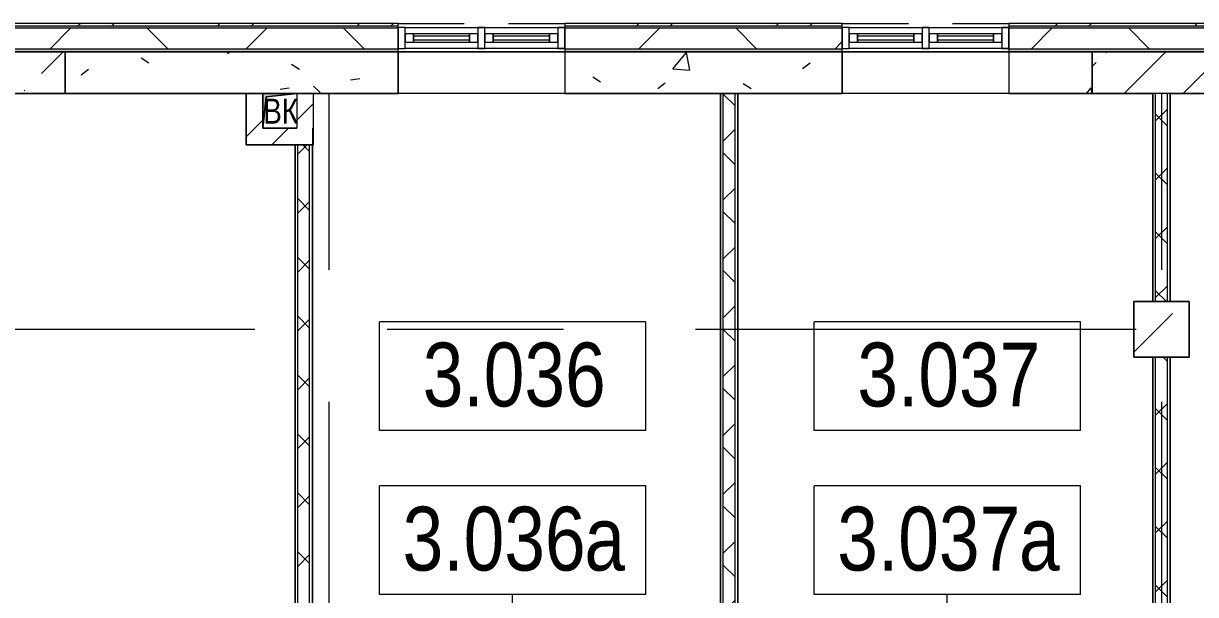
# Model space of a CAD drawing. Header units: millimetres. Extents: x 92932 to 275892, y -43515 to 30371.
# Drawn here: x 183978 to 192422, y 21806 to 25922 of the extents above; entities that cross this region are included whole.
import ezdxf

# ---------------------------------------------------------------- set-up
doc = ezdxf.new("R2010")
doc.units = ezdxf.units.MM
for name, pattern in [('IMPORT-01 Штриховая _2 мм_', [600, 400, -200]), ('Осевые', [6350, 1270, -952.5, 3175, -952.5]), ('Сверху', [793.75, 476.25, -317.5])]:
    doc.linetypes.add(name, pattern=pattern)
for name, color, linetype, lineweight in [('_Разделитель помещений_', 7, 'IMPORT-01 Штриховая _2 мм_', 9), ('Импосты витража', 7, 'Continuous', 9), ('Импосты витража-1', 7, 'Continuous', 18), ('Марки помещений', 7, 'Continuous', 9), ('Обобщенные модели', 7, 'Continuous', 9), ('Обобщенные модели-3', 7, 'Continuous', 18), ('Общие ребра', 7, 'Continuous', 9), ('Окна', 7, 'Continuous', 9), ('Окна-1', 7, 'Сверху', 9), ('Окна-2', 7, 'Continuous', 18), ('Оси-1', 7, 'Осевые', 9), ('Перекрытия', 7, 'Continuous', 9), ('Стены', 7, 'Continuous', 9), ('Стены-1', 7, 'Continuous', 18), ('Типовые аннотации', 7, 'Continuous', 9), ('Штриховка разреза-1', 7, 'Continuous', 9), ('Элементы узлов', 7, 'Continuous', 9)]:
    doc.layers.add(name, color=color, linetype=linetype, lineweight=lineweight)
doc.styles.add('Arial', font='Arial.ttf', dxfattribs={"width": 0.8, "height": 180})
doc.styles.add('Arial Narrow_1', font='Arial Narrow.ttf', dxfattribs={"height": 460})
pattern_1 = [(45, (120245.78, 0), (-212.132, 212.132), []), (135, (120245.78, 0), (-212.132, -212.132), [])]
pattern_2 = [(45, (0, 0), (-493.914, 493.914), []), (45, (493.9, 0), (-493.914, 493.914), [873.125, -174.625, 6.706, -167.919])]
pattern_3 = [(0, (120245.78, 0), (812.8, 203.2), [67.056, -542.544, 67.056, -542.544, -3251.2]), (0, (120245.78, 0), (812.8, 203.2), [-1219.2, 67.056, -1152.144, 67.056, -542.544, -1422.4]), (0, (120245.78, 0), (812.8, 203.2), [-3048, 67.056, -339.344, 67.056, -948.944]), (120, (120550.58, 101.6), (-582.37636, 602.30545), [67.056, -542.544, 67.056, -542.544, -3251.2]), (120, (120550.58, 101.6), (-582.37636, 602.30545), [-1219.2, 67.056, -1152.144, 67.056, -542.544, -1422.4]), (120, (120550.58, 101.6), (-582.37636, 602.30545), [-3048, 67.056, -339.344, 67.056, -948.944]), (240, (120652.18, 508), (-230.42364, -805.50545), [67.056, -542.544, 67.056, -542.544, -3251.2]), (240, (120652.18, 508), (-230.42364, -805.50545), [-1219.2, 67.056, -1152.144, 67.056, -542.544, -1422.4]), (240, (120652.18, 508), (-230.42364, -805.50545), [-3048, 67.056, -339.344, 67.056, -948.944])]
pattern_4 = [(45, (120245.8, 0), (-502.8943, 502.8943), []), (45, (120245.8, 762), (-502.8943, 502.8943), [])]
pattern_5 = [(50, (120245.8, 0), (1457.472, -127.512), [152.4, -1676.4]), (355, (120245.8, 0), (-281.942, 1528.454), [121.92, -1341.12]), (100.451, (120367.2, -10.6), (1175.54, 1400.933), [129.52, -1424.72]), (46.184, (120245.8, 406.4), (2168.632, -336.34), [228.6, -2514.6]), (96.636, (120426.5, 378.4), (1899.22, 1979.42), [194.28, -2137.08]), (351.184, (120245.8, 406.4), (1899.24, 1979.4), [182.88, -2011.68]), (21, (120449, 304.8), (1212.915, -818.121), [152.4, -1676.4]), (326, (120449, 304.8), (494.417, 1473.504), [121.92, -1341.12]), (71.451, (120550, 236.6), (1707.337, 655.37), [129.52, -1424.72]), (37.5, (120245.8, 0), (24.7094, 676.4402), [67.056, -1257.808, 67.056, -1294.384, -1346.2]), (37.5, (120245.8, 0), (24.7094, 676.4402), [-2686.304, 67.056, -1279.144]), (7.5, (120245.8, 0), (534.558, 801.444), [67.056, -709.168, 67.056, -1227.328, -513.08]), (7.5, (120245.8, 0), (534.558, 801.444), [-2070.608, 67.056, -446.024]), (327.5, (119792.65, 0), (1084.7275, -45.8312), [67.056, -440.944, 67.056, -1517.904, -2103.12]), (327.5, (119792.65, 0), (1084.7275, -45.8312), [-2092.96, 67.056, -2036.064]), (317.5, (119589.45, 0), (1185.035, 203.414), [67.056, -593.344, 67.056, -985.52, -1493.52]), (317.5, (119589.45, 0), (1185.035, 203.414), [-1712.976, 67.056, -1426.464])]

# ---------------------------------------------------------------- blocks, each defined once
blk = doc.blocks.new('Обобщенные модели 4 - Обобщенные модели 4-1048568-План 3-го этажа на отм_ _4_200')
at = {"layer": 'Обобщенные модели'}
h = blk.add_hatch(dxfattribs=at)
h.set_pattern_fill('FP_3', color=256, style=0, pattern_type=2)
h.set_pattern_definition(pattern_2)
h.paths.add_polyline_path([(62015.8, 25417.1), (64031.6, 25417.1), (64031.6, 25717.1), (62015.8, 25717.1)], flags=0)
at = {"layer": 'Обобщенные модели-3'}
for p, q in [((64031.6, 25717.1), (62015.8, 25717.1)), ((62015.8, 25717.1), (62015.8, 25417.1)), ((64031.6, 25417.1), (64031.6, 25717.1)), ((62015.8, 25417.1), (64031.6, 25417.1))]:
    blk.add_line(p, q, dxfattribs=at)
blk = doc.blocks.new('Обобщенные модели 6 - Обобщенные модели 6-1062437-План 3-го этажа на отм_ _4_200')
at = {"layer": 'Обобщенные модели'}
h = blk.add_hatch(dxfattribs=at)
h.set_pattern_fill('FP_3', color=256, style=0, pattern_type=2)
h.set_pattern_definition(pattern_2)
h.paths.add_polyline_path([(72131.6, 23517.1), (72131.6, 23917.1), (71731.6, 23917.1), (71731.6, 23517.1)], flags=0)
at = {"layer": 'Обобщенные модели-3'}
for p, q in [((72131.6, 23917.1), (71731.6, 23917.1)), ((71731.6, 23917.1), (71731.6, 23517.1)), ((72131.6, 23517.1), (72131.6, 23917.1)), ((71731.6, 23517.1), (72131.6, 23517.1))]:
    blk.add_line(p, q, dxfattribs=at)
blk = doc.blocks.new('M_Окно-Квадратный проем - 1200 x 11450 mm-V11-План 3-го этажа на отм_ _4_200')
at = {"layer": 'Окна'}
for p, q in [((-608.2, -102.5), (-608.2, 102.5)), ((591.8, 102.5), (591.8, -102.5))]:
    blk.add_line(p, q, dxfattribs=at)
at = {"layer": 'Окна-1'}
for p, q in [((-608.2, 102.5), (591.8, 102.5)), ((591.8, -102.5), (-608.2, -102.5))]:
    blk.add_line(p, q, dxfattribs=at)
blk = doc.blocks.new('M_Окно-Квадратный проем - 1200 x 11450 mm-V12-План 3-го этажа на отм_ _4_200')
at = {"layer": 'Окна'}
for p, q in [((-608.2, -150), (-608.2, 150)), ((591.8, 150), (591.8, -150))]:
    blk.add_line(p, q, dxfattribs=at)
at = {"layer": 'Окна-1'}
for p, q in [((-608.2, 150), (591.8, 150)), ((591.8, -150), (-608.2, -150))]:
    blk.add_line(p, q, dxfattribs=at)
blk = doc.blocks.new('Панель окно - Верхнее левое-8278471-План 3-го этажа на отм_ _4_200')
at = {"layer": 'Окна'}
for p, q in [((202.5, 30), (-202.5, 30)), ((-202.5, 30), (-202.5, -30)), ((202.5, -30), (202.5, 30)), ((-202.5, -30), (202.5, -30))]:
    blk.add_line(p, q, dxfattribs=at)
at = {"layer": 'Окна-2'}
for p, q in [((-202.5, 30), (-262.5, 30)), ((-262.5, 30), (-262.5, -30)), ((-202.5, -30), (-202.5, 30)), ((202.5, 12.5), (-202.5, 12.5)), ((-202.5, 12.5), (-202.5, -12.5)), ((202.5, 30), (202.5, -30)), ((262.5, 30), (202.5, 30)), ((202.5, -12.5), (202.5, 12.5)), ((262.5, -30), (262.5, 30)), ((-262.5, -30), (-202.5, -30)), ((-202.5, -12.5), (202.5, -12.5)), ((202.5, -30), (262.5, -30))]:
    blk.add_line(p, q, dxfattribs=at)
blk = doc.blocks.new('Прямоугольный импост - Прямоугольный импост 1-2041402-План 3-го этажа на отм_ _4_200')
at = {"layer": 'Импосты витража-1'}
for p, q in [((-50, 75), (0, 75)), ((-50, -75), (-50, 75)), ((0, 75), (0, -75)), ((0, -75), (-50, -75))]:
    blk.add_line(p, q, dxfattribs=at)
blk = doc.blocks.new('Прямоугольный импост - Прямоугольный импост 1-2125096-План 3-го этажа на отм_ _4_200')
at = {"layer": 'Импосты витража'}
for p, q in [((82481.6, 25742.1), (82481.6, 25892.1)), ((82481.6, 25892.1), (83031.6, 25892.1)), ((83031.6, 25742.1), (82481.6, 25742.1))]:
    blk.add_line(p, q, dxfattribs=at)
blk = doc.blocks.new('Панель окно - Верхнее левое-8277192-План 3-го этажа на отм_ _4_200')
at = {"layer": 'Окна'}
for p, q in [((202.5, 30), (-202.5, 30)), ((-202.5, 30), (-202.5, -30)), ((202.5, -30), (202.5, 30)), ((-202.5, -30), (202.5, -30))]:
    blk.add_line(p, q, dxfattribs=at)
at = {"layer": 'Окна-2'}
for p, q in [((-202.5, 30), (-262.5, 30)), ((-262.5, 30), (-262.5, -30)), ((-202.5, -30), (-202.5, 30)), ((202.5, 12.5), (-202.5, 12.5)), ((-202.5, 12.5), (-202.5, -12.5)), ((202.5, 30), (202.5, -30)), ((262.5, 30), (202.5, 30)), ((202.5, -12.5), (202.5, 12.5)), ((262.5, -30), (262.5, 30)), ((-262.5, -30), (-202.5, -30)), ((-202.5, -12.5), (202.5, -12.5)), ((202.5, -30), (262.5, -30))]:
    blk.add_line(p, q, dxfattribs=at)
blk = doc.blocks.new('Прямоугольный импост - Прямоугольный импост 1-V14-План 3-го этажа на отм_ _4_200')
at = {"layer": 'Импосты витража-1'}
for p, q in [((0, 75), (-50, 75)), ((-50, 75), (-50, -75)), ((0, -75), (0, 75)), ((-50, -75), (0, -75))]:
    blk.add_line(p, q, dxfattribs=at)
blk = doc.blocks.new('Прямоугольный импост - Прямоугольный импост 1-2037714-План 3-го этажа на отм_ _4_200')
at = {"layer": 'Импосты витража-1'}
for p, q in [((0, 75), (-50, 75)), ((-50, 75), (-50, -75)), ((0, -75), (0, 75)), ((-50, -75), (0, -75))]:
    blk.add_line(p, q, dxfattribs=at)
blk = doc.blocks.new('Панель окно - Верхнее правое-8277188-План 3-го этажа на отм_ _4_200')
at = {"layer": 'Окна'}
for p, q in [((202.5, 30), (-202.5, 30)), ((-202.5, 30), (-202.5, -30)), ((202.5, -30), (202.5, 30)), ((-202.5, -30), (202.5, -30))]:
    blk.add_line(p, q, dxfattribs=at)
at = {"layer": 'Окна-2'}
for p, q in [((-202.5, 30), (-262.5, 30)), ((-262.5, 30), (-262.5, -30)), ((-202.5, -30), (-202.5, 30)), ((202.5, 12.5), (-202.5, 12.5)), ((-202.5, 12.5), (-202.5, -12.5)), ((202.5, 30), (202.5, -30)), ((262.5, 30), (202.5, 30)), ((202.5, -12.5), (202.5, 12.5)), ((262.5, -30), (262.5, 30)), ((-262.5, -30), (-202.5, -30)), ((-202.5, -12.5), (202.5, -12.5)), ((202.5, -30), (262.5, -30))]:
    blk.add_line(p, q, dxfattribs=at)
blk = doc.blocks.new('Прямоугольный импост - Прямоугольный импост 1-2167323-План 3-го этажа на отм_ _4_200')
at = {"layer": 'Импосты витража'}
for p, q in [((67031.6, 25892.1), (67631.6, 25892.1)), ((67631.6, 25892.1), (67631.6, 25742.1)), ((67631.6, 25742.1), (67031.6, 25742.1))]:
    blk.add_line(p, q, dxfattribs=at)
blk = doc.blocks.new('Прямоугольный импост - Прямоугольный импост 1-2108582-План 3-го этажа на отм_ _4_200')
at = {"layer": 'Импосты витража-1'}
for p, q in [((-25, 75), (25, 75)), ((-25, -75), (-25, 75)), ((25, 75), (25, -75)), ((25, -75), (-25, -75))]:
    blk.add_line(p, q, dxfattribs=at)
blk = doc.blocks.new('Панель окно - Верхнее правое-8278466-План 3-го этажа на отм_ _4_200')
at = {"layer": 'Окна'}
for p, q in [((202.5, 30), (-202.5, 30)), ((-202.5, 30), (-202.5, -30)), ((202.5, -30), (202.5, 30)), ((-202.5, -30), (202.5, -30))]:
    blk.add_line(p, q, dxfattribs=at)
at = {"layer": 'Окна-2'}
for p, q in [((-202.5, 30), (-262.5, 30)), ((-262.5, 30), (-262.5, -30)), ((-202.5, -30), (-202.5, 30)), ((202.5, 12.5), (-202.5, 12.5)), ((-202.5, 12.5), (-202.5, -12.5)), ((202.5, 30), (202.5, -30)), ((262.5, 30), (202.5, 30)), ((202.5, -12.5), (202.5, 12.5)), ((262.5, -30), (262.5, 30)), ((-262.5, -30), (-202.5, -30)), ((-202.5, -12.5), (202.5, -12.5)), ((202.5, -30), (262.5, -30))]:
    blk.add_line(p, q, dxfattribs=at)
blk = doc.blocks.new('170_ОтверстиеПрямоугольноеВертикальное - 170_ОтверстиеПрямоугольноеВертикальное-5689174-План 3-го этажа на отм_ _4_200')
at = {"layer": 'Обобщенные модели'}
for p, q in [((-125, -125), (-125, 125)), ((-125, 125), (125, 125)), ((119, -125), (-125, -125))]:
    blk.add_line(p, q, dxfattribs=at)
blk = doc.blocks.new('Марка помещения_Р - Марка помещения-4575829-План 3-го этажа на отм_ _4_200')
at = {"layer": 'Марки помещений'}
for p, q in [((-4.79375, -1.95625), (-4.79375, 1.95625)), ((4.79375, 1.95625), (-4.79375, 1.95625)), ((4.79375, -1.95625), (4.79375, 1.95625)), ((4.79375, -1.95625), (-4.79375, -1.95625))]:
    blk.add_line(p, q, dxfattribs=at)

msp = doc.modelspace()

# ---------------------------------------------------------------- hatches: boundary and pattern name
at = {"layer": 'Штриховка разреза-1'}
h = msp.add_hatch(dxfattribs=at)
h.set_pattern_fill('FP_12', color=256, style=0, pattern_type=2)
h.set_pattern_definition(pattern_4)
h.paths.add_polyline_path([(182259.4, 25902.1), (186677.4, 25902.1), (186677.4, 25922.1), (182259.4, 25922.1)], flags=0)
h.paths.add_polyline_path([(219677.4, 25902.1), (219677.4, 25922.1), (217877.4, 25922.1), (217877.4, 25902.1)], flags=0)
h.paths.add_polyline_path([(214877.4, 25902.1), (216677.4, 25902.1), (216677.4, 25922.1), (214877.4, 25922.1)], flags=0)
h.paths.add_polyline_path([(189877.4, 25902.1), (189877.4, 25922.1), (187877.4, 25922.1), (187877.4, 25902.1)], flags=0)
h.paths.add_polyline_path([(213661.4, 25902.1), (213677.4, 25902.1), (213677.4, 25922.1), (203877.4, 25922.1), (203877.4, 25902.1), (206876.6, 25902.1)], flags=0)
h.paths.add_polyline_path([(193077.4, 25902.1), (193077.4, 25922.1), (191077.4, 25922.1), (191077.4, 25902.1)], flags=0)
h.paths.add_polyline_path([(194277.4, 25902.1), (196277.4, 25902.1), (196277.4, 25922.1), (194277.4, 25922.1)], flags=0)
h.paths.add_polyline_path([(202677.4, 25902.1), (202677.4, 25922.1), (200677.4, 25922.1), (200677.4, 25902.1)], flags=0)
h.paths.add_polyline_path([(199477.4, 25902.1), (199477.4, 25922.1), (197477.4, 25922.1), (197477.4, 25902.1)], flags=0)
h = msp.add_hatch(dxfattribs=at)
h.set_pattern_fill('FP_13', color=256, style=0, pattern_type=2)
h.set_pattern_definition(pattern_3)
h.paths.add_polyline_path([(217877.4, 25887.1), (219677.4, 25887.1), (219677.4, 25902.1), (217877.4, 25902.1)], flags=0)
h.paths.add_polyline_path([(183129.7, 25887.1), (186677.4, 25887.1), (186677.4, 25902.1), (182259.4, 25902.1), (182259.4, 25887.1)], flags=0)
h.paths.add_polyline_path([(214877.4, 25887.1), (216677.4, 25887.1), (216677.4, 25902.1), (214877.4, 25902.1)], flags=0)
h.paths.add_polyline_path([(187877.4, 25887.1), (189877.4, 25887.1), (189877.4, 25902.1), (187877.4, 25902.1)], flags=0)
h.paths.add_polyline_path([(191077.4, 25887.1), (193077.4, 25887.1), (193077.4, 25902.1), (191077.4, 25902.1)], flags=0)
h.paths.add_polyline_path([(213677.4, 25887.1), (213677.4, 25902.1), (203877.4, 25902.1), (203877.4, 25887.1), (213661.4, 25887.1)], flags=0)
h.paths.add_polyline_path([(196277.4, 25887.1), (196277.4, 25902.1), (194277.4, 25902.1), (194277.4, 25887.1)], flags=0)
h.paths.add_polyline_path([(200677.4, 25887.1), (202677.4, 25887.1), (202677.4, 25902.1), (200677.4, 25902.1)], flags=0)
h.paths.add_polyline_path([(197477.4, 25887.1), (199477.4, 25887.1), (199477.4, 25902.1), (197477.4, 25902.1)], flags=0)
h = msp.add_hatch(dxfattribs=at)
h.set_pattern_fill('FP_14', color=256, style=0, pattern_type=2)
h.set_pattern_definition([(45, (120245.8, 0), (-707.107, 707.107), []), (135, (120245.8, 0), (-707.107, -707.107), [])])
h.paths.add_polyline_path([(197477.4, 25737.1), (199477.4, 25737.1), (199477.4, 25887.1), (197477.4, 25887.1), (197477.4, 25814.9)], flags=0)
h.paths.add_polyline_path([(219677.4, 25737.1), (219677.4, 25887.1), (217877.4, 25887.1), (217877.4, 25737.1)], flags=0)
h.paths.add_polyline_path([(182281.6, 25737.1), (186677.4, 25737.1), (186677.4, 25887.1), (182259.4, 25887.1), (182259.4, 25737.1)], flags=0)
h.paths.add_polyline_path([(214877.4, 25737.1), (216677.4, 25737.1), (216677.4, 25887.1), (214877.4, 25887.1)], flags=0)
h.paths.add_polyline_path([(213661.4, 25737.1), (213677.4, 25737.1), (213677.4, 25887.1), (203877.4, 25887.1), (203877.4, 25737.1), (206876.6, 25737.1)], flags=0)
h.paths.add_polyline_path([(187877.4, 25737.1), (189877.4, 25737.1), (189877.4, 25887.1), (187877.4, 25887.1), (187877.4, 25814.9)], flags=0)
h.paths.add_polyline_path([(191077.4, 25737.1), (193077.4, 25737.1), (193077.4, 25887.1), (191077.4, 25887.1), (191077.4, 25814.9)], flags=0)
h.paths.add_polyline_path([(196277.4, 25737.1), (196277.4, 25887.1), (194277.4, 25887.1), (194277.4, 25737.1)], flags=0)
h.paths.add_polyline_path([(201787.9, 25737.1), (202677.4, 25737.1), (202677.4, 25887.1), (200677.4, 25887.1), (200677.4, 25737.1)], flags=0)
h = msp.add_hatch(dxfattribs=at)
h.set_pattern_fill('FP_13', color=256, style=0, pattern_type=2)
h.set_pattern_definition(pattern_3)
h.paths.add_polyline_path([(198395.5, 25717.1), (199477.4, 25717.1), (199477.4, 25737.1), (197477.4, 25737.1), (197477.4, 25717.1)], flags=0)
h.paths.add_polyline_path([(182259.4, 25717.1), (186677.4, 25717.1), (186677.4, 25737.1), (182259.4, 25737.1)], flags=0)
h.paths.add_polyline_path([(219677.4, 25717.1), (219677.4, 25737.1), (217877.4, 25737.1), (217877.5, 25717.1), (218877.5, 25717.1)], flags=0)
h.paths.add_polyline_path([(194277.4, 25717.1), (196277.4, 25717.1), (196277.4, 25737.1), (194277.4, 25737.1)], flags=0)
h.paths.add_polyline_path([(216677.4, 25717.1), (216677.4, 25737.1), (214877.4, 25737.1), (214877.4, 25717.1)], flags=0)
h.paths.add_polyline_path([(213661.4, 25717.1), (213677.4, 25717.1), (213677.4, 25737.1), (203877.4, 25737.1), (203877.4, 25717.1), (212677.5, 25717.1)], flags=0)
h.paths.add_polyline_path([(187877.4, 25717.1), (189877.4, 25717.1), (189877.4, 25737.1), (187877.4, 25737.1)], flags=0)
h.paths.add_polyline_path([(200677.4, 25717.1), (202677.4, 25717.1), (202677.4, 25737.1), (200677.4, 25737.1)], flags=0)
h.paths.add_polyline_path([(191077.4, 25717.1), (193077.4, 25717.1), (193077.4, 25737.1), (191077.4, 25737.1)], flags=0)
h = msp.add_hatch(dxfattribs=at)
h.set_pattern_fill('FP_15', color=256, style=0, pattern_type=2)
h.set_pattern_definition(pattern_5)
h.paths.add_polyline_path([(186677.4, 25417.1), (186677.4, 25717.1), (184277.4, 25717.1), (184277.4, 25417.1), (186522.1, 25417.1)], flags=0)
h = msp.add_hatch(dxfattribs=at)
h.set_pattern_fill('FP_15', color=256, style=0, pattern_type=2)
h.set_pattern_definition(pattern_5)
h.paths.add_polyline_path([(189877.4, 25417.1), (189877.4, 25717.1), (187877.4, 25717.1), (187877.4, 25417.1)], flags=0)
h = msp.add_hatch(dxfattribs=at)
h.set_pattern_fill('FP_15', color=256, style=0, pattern_type=2)
h.set_pattern_definition(pattern_5)
h.paths.add_polyline_path([(191677.4, 25417.1), (191677.4, 25717.1), (191077.4, 25717.1), (191077.4, 25417.1), (191610.7, 25417.1)], flags=0)
h = msp.add_hatch(dxfattribs=at)
h.set_pattern_fill('FP_1', color=256, style=0, pattern_type=2)
h.set_pattern_definition([(45, (120245.8, 0), (-424.264, 424.264), [600, -100, 20, -100]), (45, (120245.8, 424), (-424.264, 424.264), [])])
h.paths.add_polyline_path([(192239.9, 25417.1), (192677.4, 25417.1), (192677.4, 25717.1), (191677.4, 25717.1), (191677.4, 25417.1), (192219.9, 25417.1)], flags=0)
h = msp.add_hatch(dxfattribs=at)
h.set_pattern_fill('FP_12', color=256, style=0, pattern_type=2)
h.set_pattern_definition(pattern_4)
h.paths.add_polyline_path([(185702.4, 25167.1), (185702.4, 25417.1), (185582.4, 25417.1), (185582.4, 25167.1)], flags=0)
h = msp.add_hatch(dxfattribs=at)
h.set_pattern_fill('FP_12', color=256, style=0, pattern_type=2)
h.set_pattern_definition(pattern_4)
h.paths.add_polyline_path([(186061.4, 25047.1), (186066.4, 25047.1), (186066.4, 25417.1), (185946.4, 25417.1), (185946.4, 25047.1), (186059.4, 25047.1), (186061.4, 25167.1)], flags=0)
h = msp.add_hatch(dxfattribs=at)
h.set_pattern_fill('FP_2', color=256, style=0, pattern_type=2)
h.set_pattern_definition(pattern_1)
h.paths.add_polyline_path([(189104.4, 21497.1), (189104.4, 25417.1), (189019.4, 25417.1), (189019.4, 21497.1)], flags=0)
h = msp.add_hatch(dxfattribs=at)
h.set_pattern_fill('FP_2', color=256, style=0, pattern_type=2)
h.set_pattern_definition(pattern_1)
h.paths.add_polyline_path([(192219.9, 23917.1), (192219.9, 25417.1), (192134.9, 25417.1), (192134.9, 23917.1)], flags=0)
h = msp.add_hatch(dxfattribs=at)
h.set_pattern_fill('FP_12', color=256, style=0, pattern_type=2)
h.set_pattern_definition(pattern_4)
h.paths.add_polyline_path([(185946.4, 25047.1), (185946.4, 25167.1), (185582.4, 25167.1), (185582.4, 25047.1)], flags=0)
h = msp.add_hatch(dxfattribs=at)
h.set_pattern_fill('FP_2', color=256, style=0, pattern_type=2)
h.set_pattern_definition(pattern_1)
h.paths.add_polyline_path([(185954.4, 19422.1), (186039.4, 19422.1), (186039.4, 25047.1), (185954.4, 25047.1), (185954.4, 19442.1)], flags=0)
h = msp.add_hatch(dxfattribs=at)
h.set_pattern_fill('FP_2', color=256, style=0, pattern_type=2)
h.set_pattern_definition(pattern_1)
h.paths.add_polyline_path([(192219.9, 19767.1), (192219.9, 23517.1), (192134.9, 23517.1), (192134.9, 19767.1)], flags=0)
at = {"layer": 'Элементы узлов'}
msp.add_hatch(color=256, dxfattribs=at).paths.add_polyline_path([(185702.4, 25167.1), (185727.4, 25392.1), (185946.4, 25417.1), (185702.4, 25417.1)], flags=0)

# ---------------------------------------------------------------- linework, layer by layer
at = {"layer": '_Разделитель помещений_'}
msp.add_line((220132.4, 25417.1), (182277.4, 25417.1), dxfattribs=at)
at = {"layer": 'Марки помещений'}
for p, q in [((187502.3, 21107.9), (187502.3, 21806.3)), ((190633.6, 20999.9), (190633.6, 21806.3))]:
    msp.add_line(p, q, dxfattribs=at)
at = {"layer": 'Общие ребра'}
for p, q in [((186677.4, 25902.1), (182259.4, 25902.1)), ((186677.4, 25887.1), (182259.4, 25887.1)), ((189877.4, 25902.1), (187877.4, 25902.1)), ((189877.4, 25887.1), (187877.4, 25887.1)), ((193077.4, 25902.1), (191077.4, 25902.1)), ((193077.4, 25887.1), (191077.4, 25887.1)), ((186677.4, 25737.1), (182259.4, 25737.1)), ((189877.4, 25737.1), (187877.4, 25737.1)), ((193077.4, 25737.1), (191077.4, 25737.1)), ((191677.4, 25417.1), (191677.4, 25717.1)), ((191677.4, 25717.1), (191677.4, 25417.1)), ((185702.4, 25417.1), (185582.4, 25417.1)), ((186066.4, 25417.1), (185946.4, 25417.1)), ((189019.4, 25417.1), (188999.4, 25417.1)), ((189019.4, 21517.1), (189019.4, 25417.1)), ((189104.4, 25417.1), (189019.4, 25417.1)), ((189124.4, 25417.1), (189104.4, 25417.1)), ((189104.4, 21517.1), (189104.4, 25417.1)), ((191077.4, 25417.1), (191677.4, 25417.1)), ((192134.9, 25417.1), (192114.9, 25417.1)), ((192134.9, 23917.1), (192134.9, 25417.1)), ((192219.9, 25417.1), (192134.9, 25417.1)), ((192239.9, 25417.1), (192219.9, 25417.1)), ((192219.9, 23917.1), (192219.9, 25417.1)), ((185954.4, 19442.1), (185954.4, 25047.1)), ((186039.4, 19442.1), (186039.4, 25047.1)), ((192134.9, 19767.1), (192134.9, 23517.1)), ((192219.9, 19767.1), (192219.9, 23517.1))]:
    msp.add_line(p, q, dxfattribs=at)
at = {"layer": 'Оси-1'}
for p, q in [((270417.4, 25417.1), (170811.4, 25417.1)), ((186177.4, 25417.1), (186177.4, -41737.8)), ((192177.4, 25417.1), (192177.4, -41737.8)), ((270417.4, 23717.1), (170811.4, 23717.1))]:
    msp.add_line(p, q, dxfattribs=at)
at = {"layer": 'Перекрытия'}
for p, q in [((212327.4, 25717.1), (182077.4, 25717.1)), ((185582.4, 25417.1), (182277.4, 25417.1)), ((185582.4, 25047.1), (185582.4, 25417.1)), ((188999.4, 25417.1), (186059.4, 25417.1)), ((188999.4, 21517.1), (188999.4, 25417.1)), ((192114.9, 25417.1), (189124.4, 25417.1)), ((189124.4, 25417.1), (189124.4, 21517.1)), ((192114.9, 23917.1), (192114.9, 25417.1)), ((195107.4, 25417.1), (192239.9, 25417.1)), ((192239.9, 25417.1), (192239.9, 23917.1)), ((186059.4, 25167.1), (186059.4, 19442.1)), ((185934.4, 25047.1), (185582.4, 25047.1)), ((185934.4, 19442.1), (185934.4, 25047.1)), ((191977.4, 23517.1), (191977.4, 23917.1)), ((191977.4, 23917.1), (192114.9, 23917.1)), ((192239.9, 23917.1), (192377.4, 23917.1)), ((192377.4, 23917.1), (192377.4, 23517.1)), ((192114.9, 23517.1), (191977.4, 23517.1)), ((192114.9, 19767.1), (192114.9, 23517.1)), ((192239.9, 23517.1), (192239.9, 19767.1)), ((192377.4, 23517.1), (192239.9, 23517.1))]:
    msp.add_line(p, q, dxfattribs=at)
at = {"layer": 'Стены'}
for p, q in [((186677.4, 25717.1), (186677.4, 25417.1)), ((186677.4, 25717.1), (187877.4, 25717.1)), ((187877.4, 25717.1), (187877.4, 25417.1)), ((189877.4, 25717.1), (189877.4, 25417.1)), ((189877.4, 25717.1), (191077.4, 25717.1)), ((191077.4, 25717.1), (191077.4, 25417.1)), ((187877.4, 25417.1), (186677.4, 25417.1))]:
    msp.add_line(p, q, dxfattribs=at)
at = {"layer": 'Стены-1'}
for p, q in [((186677.4, 25922.1), (182259.4, 25922.1)), ((186677.4, 25717.1), (186677.4, 25922.1)), ((189877.4, 25922.1), (187877.4, 25922.1)), ((187877.4, 25922.1), (187877.4, 25717.1)), ((189877.4, 25717.1), (189877.4, 25922.1)), ((193077.4, 25922.1), (191077.4, 25922.1)), ((191077.4, 25922.1), (191077.4, 25717.1)), ((182259.4, 25717.1), (186677.4, 25717.1)), ((186677.4, 25717.1), (184277.4, 25717.1)), ((184277.4, 25717.1), (184277.4, 25417.1)), ((186677.4, 25417.1), (186677.4, 25717.1)), ((187877.4, 25717.1), (189877.4, 25717.1)), ((189877.4, 25717.1), (187877.4, 25717.1)), ((187877.4, 25717.1), (187877.4, 25417.1)), ((189877.4, 25417.1), (189877.4, 25717.1)), ((191077.4, 25717.1), (193077.4, 25717.1)), ((191677.4, 25717.1), (191077.4, 25717.1)), ((191077.4, 25717.1), (191077.4, 25417.1)), ((192677.4, 25717.1), (191677.4, 25717.1)), ((184277.4, 25417.1), (186677.4, 25417.1)), ((185582.4, 25417.1), (185582.4, 25167.1)), ((185702.4, 25167.1), (185702.4, 25417.1)), ((185946.4, 25417.1), (185946.4, 25167.1)), ((186066.4, 25047.1), (186066.4, 25417.1)), ((187877.4, 25417.1), (189877.4, 25417.1)), ((188999.4, 25417.1), (188999.4, 21517.1)), ((189124.4, 21517.1), (189124.4, 25417.1)), ((191677.4, 25417.1), (192114.9, 25417.1)), ((192114.9, 25417.1), (192114.9, 23917.1)), ((192239.9, 23917.1), (192239.9, 25417.1)), ((192239.9, 25417.1), (192677.4, 25417.1)), ((185582.4, 25167.1), (185582.4, 25047.1)), ((185946.4, 25167.1), (185702.4, 25167.1)), ((185582.4, 25047.1), (185946.4, 25047.1)), ((185934.4, 25047.1), (185934.4, 19442.1)), ((186059.4, 25047.1), (185934.4, 25047.1)), ((185946.4, 25047.1), (186059.4, 25047.1)), ((186059.4, 19442.1), (186059.4, 25047.1)), ((186061.4, 25047.1), (186066.4, 25047.1)), ((192114.9, 23917.1), (192239.9, 23917.1)), ((192114.9, 23517.1), (192114.9, 19767.1)), ((192239.9, 23517.1), (192114.9, 23517.1)), ((192239.9, 19767.1), (192239.9, 23517.1))]:
    msp.add_line(p, q, dxfattribs=at)
at = {"layer": 'Элементы узлов'}
for p, q in [((185952.4, 25417.1), (185702.4, 25417.1)), ((185702.4, 25417.1), (185702.4, 25167.1)), ((185727.4, 25392.1), (185702.4, 25167.1)), ((185702.4, 25167.1), (185727.4, 25392.1)), ((185946.7, 25416.5), (185727.4, 25392.1)), ((185727.4, 25392.1), (185946.7, 25416.5)), ((185702.4, 25167.1), (185946.4, 25167.1))]:
    msp.add_line(p, q, dxfattribs=at)

# ---------------------------------------------------------------- block references
at = {"layer": 'Импосты витража', "rotation": 180}
for name, p in [('Прямоугольный импост - Прямоугольный импост 1-2037714-План 3-го этажа на отм_ _4_200', (186677.4, 25817.1)), ('Прямоугольный импост - Прямоугольный импост 1-V14-План 3-го этажа на отм_ _4_200', (189877.4, 25817.1))]:
    msp.add_blockref(name, p, dxfattribs=at)
at = {"layer": 'Импосты витража'}
for name, p in [('Прямоугольный импост - Прямоугольный импост 1-2125096-План 3-го этажа на отм_ _4_200', (104245.8, 0)), ('Прямоугольный импост - Прямоугольный импост 1-2167323-План 3-го этажа на отм_ _4_200', (120245.8, 0)), ('Прямоугольный импост - Прямоугольный импост 1-2125096-План 3-го этажа на отм_ _4_200', (107445.8, 0)), ('Прямоугольный импост - Прямоугольный импост 1-2167323-План 3-го этажа на отм_ _4_200', (123445.8, 0))]:
    msp.add_blockref(name, p, dxfattribs=at)
at = {"layer": 'Импосты витража', "extrusion": (0, 0, -1), "rotation": 180}
for name, p in [('Прямоугольный импост - Прямоугольный импост 1-2108582-План 3-го этажа на отм_ _4_200', (-187277.4, 25817.1)), ('Прямоугольный импост - Прямоугольный импост 1-2041402-План 3-го этажа на отм_ _4_200', (-187877.4, 25817.1)), ('Прямоугольный импост - Прямоугольный импост 1-2108582-План 3-го этажа на отм_ _4_200', (-190477.4, 25817.1)), ('Прямоугольный импост - Прямоугольный импост 1-2041402-План 3-го этажа на отм_ _4_200', (-191077.4, 25817.1))]:
    msp.add_blockref(name, p, dxfattribs=at)
at = {"layer": 'Марки помещений', "xscale": 199.9999999999999, "yscale": 199.9999999999999, "zscale": 199.9999999999999}
for p in [(187502.3, 23380.1), (190633.6, 23380.1), (187502.3, 22197.6), (190633.6, 22197.6)]:
    msp.add_blockref('Марка помещения_Р - Марка помещения-4575829-План 3-го этажа на отм_ _4_200', p, dxfattribs=at)
at = {"layer": 'Обобщенные модели'}
for name in ['Обобщенные модели 4 - Обобщенные модели 4-1048568-План 3-го этажа на отм_ _4_200', 'Обобщенные модели 6 - Обобщенные модели 6-1062437-План 3-го этажа на отм_ _4_200']:
    msp.add_blockref(name, (120245.8, 0), dxfattribs=at)
at = {"layer": 'Окна', "rotation": 180}
for name, p in [('M_Окно-Квадратный проем - 1200 x 11450 mm-V11-План 3-го этажа на отм_ _4_200', (187269.2, 25819.6)), ('M_Окно-Квадратный проем - 1200 x 11450 mm-V11-План 3-го этажа на отм_ _4_200', (190469.2, 25819.6)), ('M_Окно-Квадратный проем - 1200 x 11450 mm-V12-План 3-го этажа на отм_ _4_200', (187269.2, 25567.1)), ('M_Окно-Квадратный проем - 1200 x 11450 mm-V12-План 3-го этажа на отм_ _4_200', (190469.2, 25567.1))]:
    msp.add_blockref(name, p, dxfattribs=at)
at = {"layer": 'Окна'}
for name, p in [('Панель окно - Верхнее левое-8277192-План 3-го этажа на отм_ _4_200', (186989.9, 25817.1)), ('Панель окно - Верхнее правое-8277188-План 3-го этажа на отм_ _4_200', (187564.9, 25817.1)), ('Панель окно - Верхнее левое-8278471-План 3-го этажа на отм_ _4_200', (190189.9, 25817.1)), ('Панель окно - Верхнее правое-8278466-План 3-го этажа на отм_ _4_200', (190764.9, 25817.1))]:
    msp.add_blockref(name, p, dxfattribs=at)
at = {"layer": 'Элементы узлов'}
msp.add_blockref('170_ОтверстиеПрямоугольноеВертикальное - 170_ОтверстиеПрямоугольноеВертикальное-5689174-План 3-го этажа на отм_ _4_200', (185827.4, 25292.1), dxfattribs=at)

# ---------------------------------------------------------------- texts
at = {"layer": 'Марки помещений', "char_height": 460, "attachment_point": 1, "style": 'Arial Narrow_1'}
for s, insert, width in [('3.036', (186854.4, 23621.9), 1587.341), ('3.037', (189985.7, 23621.9), 1587.341), ('3.036', (186709.4, 22439.4), 1587.341), ('3.037', (189840.7, 22439.4), 1587.341), ('\\fArial Narrow|b0|i0|c204|p34|;а', (188019.1, 22439.4), 352.742), ('\\fArial Narrow|b0|i0|c204|p34|;а', (191150.4, 22439.4), 352.742)]:
    msp.add_mtext(s, dxfattribs=dict(at, insert=insert, width=width))
at = {"layer": 'Типовые аннотации', "insert": (185705.2, 25380.1), "char_height": 180, "width": 307.848, "attachment_point": 1, "style": 'Arial'}
msp.add_mtext('ВК', dxfattribs=at)

doc.saveas('drawing.dxf')
